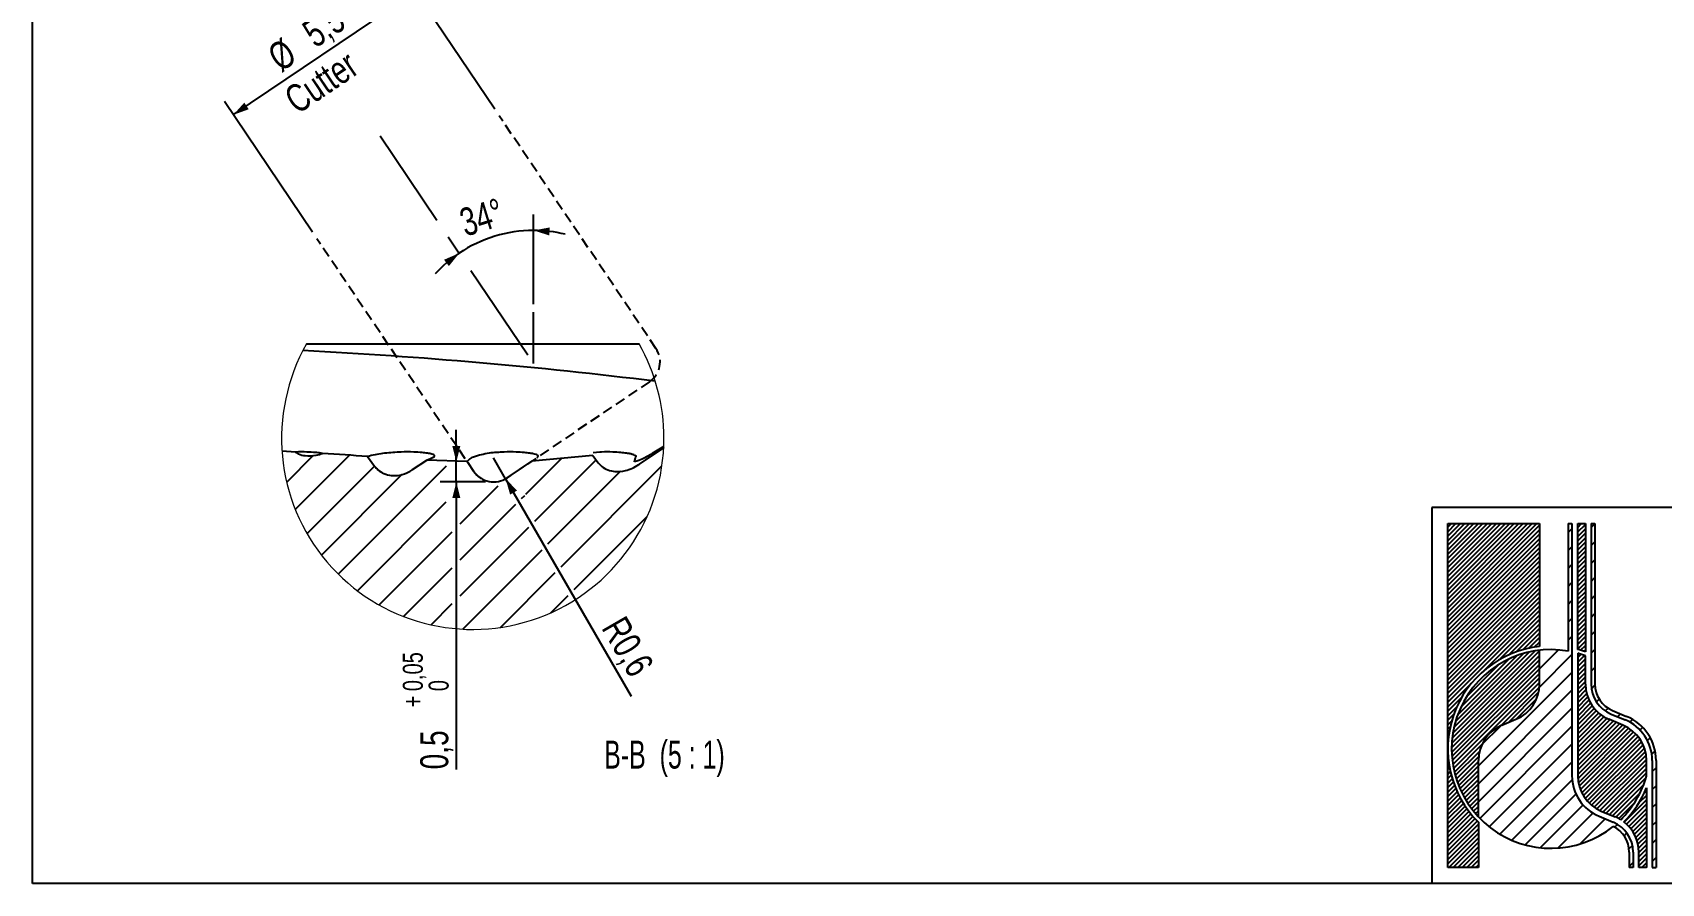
# Model space of a CAD drawing. Header units: millimetres. Extents: x 8 to 3888, y -9869 to 412.
# Drawn here: x 8 to 211.7, y 8 to 114.4 of the extents above; entities that cross this region are included whole.
import ezdxf

# ---------------------------------------------------------------- set-up
doc = ezdxf.new("R2010")
doc.units = ezdxf.units.MM
doc.linetypes.add('CENTERX2', pattern=[20.319999999999997, 12.7, -2.54, 2.54, -2.54])
doc.linetypes.add('HIDDEN', pattern=[1.905, 1.27, -0.635])
for name, color, linetype in [('CENTERLINE', 4, 'CENTERX2'), ('DIMENSIONS', 2, 'Continuous'), ('HATCH', 3, 'Continuous'), ('HIDDEN', 3, 'HIDDEN'), ('TEXT', 2, 'Continuous')]:
    doc.layers.add(name, color=color, linetype=linetype)
doc.layers.add('OUTLINE', color=7, linetype='Continuous', lineweight=25)
doc.styles.add('SLDTEXTSTYLE0', font='TXT', dxfattribs={"width": 0.75})
doc.styles.add('SLDTEXTSTYLE6', font='TXT', dxfattribs={"width": 0.6666666666666666})
doc.dimstyles.new('SLDDIMSTYLE17', dxfattribs={"dimtxt": 3.5, "dimasz": 2, "dimexe": 0, "dimexo": 0.0625, "dimgap": 0.875, "dimtad": 1, "dimlfac": 0.2, "dimrnd": 1e-09, "dimdsep": 46, "dimtxsty": 'SLDTEXTSTYLE0', "dimsah": 1, "dimcen": 0, "dimadec": 0, "dimazin": 2, "dimtfac": 1, "dimtofl": 0, "dimtmove": 0, "dimatfit": 3, "dimfxl": 0, "dimfrac": 2, "dimtolj": 1, "dimtzin": 12, "dimarcsym": 0})
doc.dimstyles.new('SLDDIMSTYLE18', dxfattribs={"dimtxt": 3.5, "dimasz": 2, "dimexe": 0, "dimexo": 0.0625, "dimgap": 0.875, "dimtad": 1, "dimlfac": 0.2, "dimrnd": 1e-09, "dimdsep": 46, "dimtxsty": 'SLDTEXTSTYLE0', "dimsah": 1, "dimcen": 0.09, "dimadec": 0, "dimazin": 2, "dimtol": 1, "dimtp": 0.05, "dimtfac": 1, "dimtmove": 0, "dimatfit": 0, "dimfxl": 0, "dimfrac": 2, "dimtolj": 1, "dimarcsym": 0})
doc.dimstyles.new('SLDDIMSTYLE19', dxfattribs={"dimtxt": 3.5, "dimasz": 2, "dimexe": 0, "dimexo": 0.0625, "dimgap": 0.875, "dimtad": 1, "dimlfac": 0.2, "dimrnd": 1e-09, "dimzin": 12, "dimdsep": 46, "dimtxsty": 'SLDTEXTSTYLE0', "dimsah": 1, "dimcen": 0.09, "dimadec": 0, "dimazin": 3, "dimtfac": 1, "dimtofl": 0, "dimtmove": 0, "dimatfit": 3, "dimfxl": 0, "dimfrac": 2, "dimtolj": 1, "dimtzin": 12, "dimarcsym": 0})
doc.dimstyles.new('SLDDIMSTYLE20', dxfattribs={"dimtxt": 3.5, "dimasz": 2, "dimexe": 0, "dimexo": 0.0625, "dimgap": 0.875, "dimtad": 1, "dimdec": 4, "dimlfac": 0.2, "dimzin": 12, "dimdsep": 46, "dimtxsty": 'SLDTEXTSTYLE0', "dimsah": 1, "dimcen": 0.09, "dimazin": 3, "dimtfac": 1, "dimtofl": 0, "dimtmove": 0, "dimatfit": 3, "dimfxl": 0, "dimfrac": 2, "dimtolj": 1, "dimtzin": 12, "dimarcsym": 0})
pattern_1 = [(45, (0, 0), (-0.2806330037834111, 0.2806330037834111), [])]
pattern_2 = [(45.0000000000001, (0, 0), (-1.122532015133646, 1.122532015133642), [])]

# ---------------------------------------------------------------- blocks, each defined once
blk = doc.blocks.new('SW_HATCH_0')
at = {"layer": 'HATCH', "color": 0}
for p, q in [((0, 0), (3.351069986820221, 3.351069986820221)), ((1.078538596630096, -3.411591053009019), (7.846623659133911, 3.356494009494795)), ((29.92902430258775, -1.501868343724941), (34.40683335065842, 2.975940704345717)), ((31.02349044206652, -4.897539304465917), (38.70218247175217, 2.781152725219727)), ((2.544626593589783, -6.435632705688462), (10.98094135522842, 2.000682055950165)), ((4.344172775745392, -9.126208722591386), (14.45315778255464, 0.9827762842178484)), ((6.450794637203217, -11.50971651077271), (19.9777919821176, 2.017280834141682)), ((27.33737887173385, 0.3966084244796386), (27.33825892210007, 0.3974884748458862)), ((32.66698923301839, -7.744162712572583), (41.79939627647401, 1.388244330883026)), ((34.31049075107187, -10.59079084415772), (46.93361371755601, 2.032339572906508)), ((21.71483628491631, -5.225934162337867), (26.45539849271368, -0.4853719545405144)), ((29.37998619691111, -2.050906449401618), (29.76496963809616, -1.665923008216538)), ((8.856870234012604, -13.59377801418303), (19.9648362849163, -2.485798004602524)), ((21.71483628491627, -9.716063811977094), (28.64793538934281, -2.782957256971488)), ((21.71483628491627, -14.20619346161617), (30.29143963449765, -5.629590112034788)), ((35.95398954202344, -13.43741425226391), (45.09143531322481, -4.29997593164444)), ((11.57128065824509, -15.3694823384285), (20.71483628491628, -6.225934162333399)), ((22.01542258262636, -18.39572936296463), (31.93493842544952, -8.476213520141467)), ((14.62207734584808, -16.80882275104523), (20.71483628491627, -10.71607126255089)), ((26.7224907875061, -18.17877590656279), (33.57843309640884, -11.32284104824065)), ((33.05480629205704, -16.33660495281219), (35.22194146155681, -14.1694697833124)), ((18.06610822677612, -17.85492151975632), (20.71483628491627, -15.20619346161617))]:
    blk.add_line(p, q, dxfattribs=at)
blk = doc.blocks.new('_D_38')
at = {"layer": 'DIMENSIONS'}
for q in [(65.65847399355538, 61.20852480525737), (82.86690753070886, 31.40264360023548)]:
    blk.add_line((67.15847399355536, 58.61044859390409), q, dxfattribs=at)
blk.add_solid([(67.15847399355536, 58.61044859390409), (67.72546129166314, 56.62839778633521), (68.59148669544759, 57.12839778633521)], dxfattribs=at)
at = {"layer": 'DIMENSIONS', "insert": (82.1142116962627, 41.7059883320844), "char_height": 3.5, "attachment_point": 1, "rotation": 300.0000000000009, "style": 'SLDTEXTSTYLE0'}
blk.add_mtext('R0,6', dxfattribs=at)
blk = doc.blocks.new('_D_39')
at = {"layer": 'DIMENSIONS'}
for p, q in [((60.99679364320843, 60.70852480525659), (60.99679364320844, 64.7085248052566)), ((60.99679364320842, 58.20852480525736), (60.99679364320843, 60.70852480525659)), ((64.65847399355532, 58.20852480525735), (58.99679364320841, 58.20852480525737)), ((60.99679364320842, 58.20852480525736), (60.99679364320832, 22.26052214000693))]:
    blk.add_line(p, q, dxfattribs=at)
for points in [[(60.99679364320843, 60.70852480525659), (61.49679364320843, 62.70852480525659), (60.49679364320843, 62.70852480525659)], [(60.99679364320842, 58.20852480525736), (60.49679364320841, 56.20852480525736), (61.49679364320841, 56.20852480525736)]]:
    blk.add_solid(points, dxfattribs=at)
at = {"layer": 'DIMENSIONS', "attachment_point": 1, "rotation": 89.9999999999998, "style": 'SLDTEXTSTYLE0'}
for s, insert, char_height in [('0,05', (54.30190227851678, 32.03968857024187), 2.5), ('0', (57.53454109579732, 32.03968857024186), 2.5), ('+', (54.30190227851678, 30.01885548774474), 2.5), ('0,5', (56.48505672862942, 22.26052214000695), 3.5)]:
    blk.add_mtext(s, dxfattribs=dict(at, insert=insert, char_height=char_height))
blk = doc.blocks.new('_D_40')
at = {"layer": 'DIMENSIONS'}
for p, q in [((65.79512291468455, 104.8190798727005), (54.78180543262981, 121.1469945054349)), ((33.10165799430836, 104.1111145148808), (55.90019123957126, 119.4889193603248)), ((42.99658966942202, 89.44127502725594), (31.98327218736692, 105.7691896599909))]:
    blk.add_line(p, q, dxfattribs=at)
for points in [[(55.90019123957126, 119.4889193603248), (53.96251964272578, 118.7850523396609), (54.5217125461965, 117.9560147671058)], [(33.10165799430836, 104.1111145148808), (35.03932959115384, 104.8149815355447), (34.48013668768312, 105.6440191080998)]]:
    blk.add_solid(points, dxfattribs=at)
at = {"layer": 'DIMENSIONS', "char_height": 3.5, "attachment_point": 1, "rotation": 33.99999999999824, "style": 'SLDTEXTSTYLE0'}
for s, insert in [('5,5', (41.42493728834191, 115.2991466157718)), ('%%c', (37.07881562243134, 112.3031514376492)), ('Cutter', (39.15585302734377, 107.0020821808392))]:
    blk.add_mtext(s, dxfattribs=dict(at, insert=insert))
blk = doc.blocks.new('_D_41')
at = {"layer": 'DIMENSIONS'}
blk.add_line((70.65627757422703, 80.43345639149165), (70.65627757422703, 91.65534874336674), dxfattribs=at)
for start, end in [(90.00000000000006, 123.9999999999995), (76.31105018892764, 90.00000000000006), (123.9999999999995, 137.688949811072)]:
    blk.add_arc((70.65627757422705, 73.0231115254531), 16.63223721791364, start, end, dxfattribs=at)
for points in [[(70.65627757422703, 89.65534874336674), (72.62279758891455, 89.03664119384645), (72.68259878696085, 90.03485150070178)], [(61.35564855312782, 86.81186109475192), (59.46353688495684, 85.99337869715791), (60.0713064447859, 85.1992652530297)]]:
    blk.add_solid(points, dxfattribs=at)
at = {"layer": 'DIMENSIONS', "insert": (61.10871630494212, 92.21420856204979), "char_height": 3.5, "attachment_point": 1, "rotation": 17.0000000000006, "style": 'SLDTEXTSTYLE0'}
blk.add_mtext('34°', dxfattribs=at)

msp = doc.modelspace()

# ---------------------------------------------------------------- hatches: boundary and pattern name
at = {"layer": 'HATCH'}
h = msp.add_hatch(dxfattribs=at)
h.set_pattern_fill('ANSI31', color=256, scale=0.125, style=0)
h.set_pattern_definition(pattern_1)
edge = h.paths.add_edge_path(flags=0)
edge.add_arc((197.8999999999999, 24.81111111111201), 12.89999999999979, 96.3793702084426, 180, ccw=False)
edge.add_line((196.4666666666665, 37.63123418211034), (196.4666666666665, 53.00000000000038))
edge.add_line((196.4666666666665, 53.00000000000038), (184.9999999999998, 53.00000000000038))
edge.add_line((184.9999999999998, 53.00000000000038), (184.9999999999998, 24.81111111111201))
h = msp.add_hatch(dxfattribs=at)
h.set_pattern_fill('LINE', color=256, scale=0.5, angle=45.0000000000001, style=0)
h.set_pattern_definition(pattern_2)
edge = h.paths.add_edge_path(flags=0)
edge.add_line((200.0499999999998, 53.00000000000038), (200.0499999999998, 37.04586100386642))
edge.add_arc((197.8999999999999, 24.81111111111201), 12.42222222222082, 80.03323369975537, 96.62580956482374)
edge.add_line((196.4666666666665, 37.15036394480542), (196.4666666666665, 32.93333333333326))
edge.add_arc((191.6888888888885, 32.93333333333326), 4.777777777777992, 292.61986494804023, 360, ccw=False)
edge.add_line((193.5264957264954, 28.52307692307666), (191.7623931623932, 27.78803418803433))
edge.add_arc((193.6000000000002, 23.37777777777772), 4.77777777777777, 112.6198649480405, 180)
edge.add_line((188.8222222222226, 23.37777777777772), (188.8222222222226, 16.3313967553349))
edge.add_arc((197.8999999999999, 24.81111111111201), 12.42222222222082, 223.049079800242, 308.804006026696)
edge.add_arc((204.1111111111113, 11.91111111111098), 3.583333333333258, -7.958078640513122e-13, 63.95466943930131, ccw=False)
edge.add_line((207.6944444444446, 11.91111111111098), (207.6944444444446, 10.00000000000023))
edge.add_line((207.6944444444446, 10.00000000000023), (208.1722222222219, 10.00000000000023))
edge.add_line((208.1722222222219, 10.00000000000023), (208.1722222222219, 11.91111111111098))
edge.add_arc((204.1111111111113, 11.91111111111098), 4.061111111110831, 0, 67.38013505196817)
edge.add_line((205.6730769230765, 15.6598290598291), (203.9089743589739, 16.39487179487187))
edge.add_arc((206.022222222222, 21.46666666666652), 5.494444444444417, 179.9999999999946, 247.3801350519557, ccw=False)
edge.add_line((200.5277777777776, 21.46666666666697), (200.5277777777776, 53.00000000000038))
edge.add_line((200.5277777777776, 53.00000000000038), (200.0499999999998, 53.00000000000038))
h = msp.add_hatch(dxfattribs=at)
h.set_pattern_fill('ANSI31', color=256, scale=0.125, style=0)
h.set_pattern_definition(pattern_1)
edge = h.paths.add_edge_path(flags=0)
edge.add_arc((197.8999999999999, 24.81111111111201), 12.89999999999925, 70.52877936550652, 74.97388624088018, ccw=False)
edge.add_line((202.2000000000001, 36.97334774751981), (202.2000000000001, 53.00000000000038))
edge.add_line((202.2000000000001, 53.00000000000038), (201.2444444444441, 53.00000000000038))
edge.add_line((201.2444444444441, 53.00000000000038), (201.2444444444441, 37.27003126327632))
h = msp.add_hatch(dxfattribs=at)
h.set_pattern_fill('LINE', color=256, scale=0.5, angle=45.0000000000001, style=0)
h.set_pattern_definition(pattern_2)
edge = h.paths.add_edge_path(flags=0)
edge.add_line((211.0388888888883, 10.00000000000023), (211.0388888888883, 23.37777777777772))
edge.add_arc((205.066666666666, 23.37777777777772), 5.972222222222335, 0, 67.38013505196155)
edge.add_line((207.3636752136744, 28.89059829059849), (205.5995726495722, 29.62564102564125))
edge.add_arc((206.9777777777772, 32.93333333333326), 3.583333333332913, 180, 247.3801350519601, ccw=False)
edge.add_line((203.3944444444444, 32.93333333333326), (203.3944444444444, 53.00000000000038))
edge.add_line((203.3944444444444, 53.00000000000038), (202.9166666666661, 53.00000000000038))
edge.add_line((202.9166666666661, 53.00000000000038), (202.9166666666661, 32.93333333333326))
edge.add_arc((206.9777777777772, 32.93333333333326), 4.061111111111019, 180, 247.3801350519551)
edge.add_line((205.4158119658111, 29.18461538461558), (207.1799145299137, 28.44957264957281))
edge.add_arc((205.066666666666, 23.37777777777772), 5.494444444444536, -7.958078640513122e-13, 67.38013505196102, ccw=False)
edge.add_line((210.5611111111105, 23.37777777777772), (210.5611111111105, 10.00000000000023))
edge.add_line((210.5611111111105, 10.00000000000023), (211.0388888888883, 10.00000000000023))
h = msp.add_hatch(dxfattribs=at)
h.set_pattern_fill('ANSI31', color=256, scale=0.125, style=0)
h.set_pattern_definition(pattern_1)
edge = h.paths.add_edge_path(flags=0)
edge.add_line((196.4666666666665, 32.93333333333326), (196.4666666666665, 37.15036394480542))
edge.add_arc((197.8999999999999, 24.81111111111201), 12.42222222222082, 96.62580956482374, 223.049079800242)
edge.add_line((188.8222222222226, 16.3313967553349), (188.8222222222226, 23.37777777777772))
edge.add_arc((193.6000000000002, 23.37777777777772), 4.77777777777777, 112.61986494803969, 180, ccw=False)
edge.add_line((191.7623931623932, 27.78803418803433), (193.5264957264954, 28.52307692307666))
edge.add_arc((191.6888888888885, 32.93333333333326), 4.777777777777992, 292.619864948041, 360.0000000000008)
h = msp.add_hatch(dxfattribs=at)
h.set_pattern_fill('ANSI31', color=256, scale=0.125, style=0)
h.set_pattern_definition(pattern_1)
edge = h.paths.add_edge_path(flags=0)
edge.add_line((202.2000000000001, 32.93333333333326), (202.2000000000001, 36.46536376575504))
edge.add_arc((197.8999999999999, 24.81111111111201), 12.42222222222142, 69.74775325781039, 74.38150172435162)
edge.add_line((201.2444444444441, 36.77465140219116), (201.2444444444441, 21.46666666666697))
edge.add_arc((206.022222222222, 21.46666666666652), 4.777777777777787, 179.9999999999947, 247.3801350519586)
edge.add_line((204.1846153846151, 17.05641025641036), (205.9487179487182, 16.32136752136758))
edge.add_arc((204.1111111111113, 11.91111111111098), 4.777777777778035, 58.20753195096859, 67.38013505195858, ccw=False)
edge.add_arc((197.8999999999999, 24.81111111111201), 12.42222222222245, 314.6385798455304, 344.0576313943708)
edge.add_line((209.8444444444444, 21.39909530636341), (209.8444444444444, 23.37777777777772))
edge.add_arc((205.066666666666, 23.37777777777772), 4.777777777778299, 0, 67.38013505195484)
edge.add_line((206.9042735042734, 27.78803418803434), (205.1401709401707, 28.52307692307667))
edge.add_arc((206.9777777777772, 32.93333333333326), 4.777777777777462, 180, 247.3801350519645, ccw=False)
h = msp.add_hatch(dxfattribs=at)
h.set_pattern_fill('ANSI31', color=256, scale=0.125, style=0)
h.set_pattern_definition(pattern_1)
edge = h.paths.add_edge_path(flags=0)
edge.add_arc((197.8999999999999, 24.81111111111201), 12.89999999999979, 180, 225.2750868450694, ccw=False)
edge.add_line((184.9999999999998, 24.81111111111201), (184.9999999999998, 10.00000000000023))
edge.add_line((184.9999999999998, 10.00000000000023), (188.8222222222226, 10.00000000000023))
edge.add_line((188.8222222222226, 10.00000000000023), (188.8222222222226, 15.64574419989162))
h = msp.add_hatch(dxfattribs=at)
h.set_pattern_fill('ANSI31', color=256, scale=0.125, style=0)
h.set_pattern_definition(pattern_1)
edge = h.paths.add_edge_path(flags=0)
edge.add_arc((197.8999999999999, 24.81111111111201), 12.90000000000028, 315.0375474160753, 337.8083934337228, ccw=False)
edge.add_arc((204.1111111111113, 11.91111111111098), 4.777777777777471, -7.958078640513122e-13, 52.37874481333131, ccw=False)
edge.add_line((208.8888888888884, 11.91111111111098), (208.8888888888884, 10.00000000000023))
edge.add_line((208.8888888888884, 10.00000000000023), (209.8444444444444, 10.00000000000023))
edge.add_line((209.8444444444444, 10.00000000000023), (209.8444444444444, 19.93871468701114))

# ---------------------------------------------------------------- linework, layer by layer
at = {"color": 7, "linetype": 'Continuous', "lineweight": 18}
for centre, radius, start, end in [((63.05540812572098, 63.67262689636059), 23.91023423728237, 150.4435583809122, 359.9999863860962), ((63.05539630392211, 63.672618923664), 23.91024605908068, 5.49096055050234e-06, 29.55644751767223)]:
    msp.add_arc(centre, radius, start, end, dxfattribs=at)
at = {"layer": 'CENTERLINE'}
for p, q in [((51.46076674061513, 101.4816266580195), (70.65627757421979, 73.02311152545319)), ((70.65627757421979, 73.02311152545319), (70.65627757421983, 79.43345639149169))]:
    msp.add_line(p, q, dxfattribs=at)
at = {"layer": 'HIDDEN'}
for p, q in [((85.96989452114694, 74.90875094029059), (66.3543158181481, 103.9900423001455)), ((63.17136127588304, 59.53094609484519), (43.55578257288555, 88.61223745470099)), ((85.16036051389398, 70.74405951221327), (67.33605270396038, 58.7214120875923))]:
    msp.add_line(p, q, dxfattribs=at)
for centre, radius, start, end in [((83.48278180348173, 73.23117222987841), 3.000000000000037, 304.0000000000008, 33.99999999999807), ((65.65847399354816, 61.20852480525746), 3.00000000000002, 214.0000000000013, 304.0000000000001)]:
    msp.add_arc(centre, radius, start, end, dxfattribs=at)
at = {"layer": 'OUTLINE'}
for p, q in [((8.000000000000007, 8.000000000000007), (8.000000000000007, 412)), ((42.256608098915, 75.46708401513652), (83.85420539992131, 75.46708401513652)), ((40.90104946511068, 61.95120182109432), (39.20123675482549, 62.03619804454404)), ((49.89906349795142, 61.39590259862499), (50.77719637768545, 60.17201062512952)), ((57.293548673561, 60.92462357354717), (58.0235565604476, 61.24924537015514)), ((78.07569900172032, 61.52990874124126), (70.44395008700171, 60.8177226431425)), ((78.07569900172032, 61.52990874124126), (78.7566150130538, 60.60066487861232)), ((78.9457554520873, 61.93268712831096), (78.09388586895743, 61.84439029765682)), ((83.27794024365224, 60.70851948333339), (83.41995576041022, 61.24924537015514)), ((83.41995576041022, 61.24924537015514), (83.44986239092626, 61.28541048837261)), ((83.92018774168768, 60.44581201148586), (86.93528869765082, 62.46838387322978)), ((55.53121069090643, 59.74241014791089), (57.293548673561, 60.92462357354717)), ((62.35372224467077, 60.7431423313673), (57.293548673561, 60.92462357354717)), ((62.35372224467077, 60.7431423313673), (63.17135640995779, 59.53094776940898)), ((67.33605960028447, 58.72141238523082), (70.44395008700171, 60.8177226431425)), ((83.28381875174321, 60.70851948333339), (83.27794024365224, 60.70851948333339)), ((586, 55.00000000000016), (183, 55.00000000000016)), ((183, 55.00000000000016), (183, 8.000000000000007)), ((185.0000000000014, 53.00000000000207), (196.4666666666665, 53.00000000000038)), ((185.0000000000014, 10.00000000000192), (185.0000000000014, 53.00000000000207)), ((196.4666666666665, 53.00000000000038), (196.4666666666665, 37.63123418211034)), ((200.0499999999997, 52.99999999999772), (200.527777777777, 52.99999999999772)), ((200.0499999999997, 52.99999999999772), (200.0499999999998, 37.04586100386642)), ((200.527777777777, 52.99999999999772), (200.5277777777776, 21.46666666666697)), ((201.2444444444441, 53.00000000000038), (202.2000000000001, 53.00000000000038)), ((201.2444444444441, 37.27003126327632), (201.2444444444441, 53.00000000000038)), ((202.2000000000001, 53.00000000000038), (202.2000000000001, 36.97334774751981)), ((202.9166666666661, 53.00000000000038), (203.3944444444444, 53.00000000000038)), ((202.9166666666661, 53.00000000000038), (202.9166666666661, 32.93333333333326)), ((203.3944444444444, 53.00000000000038), (203.3944444444444, 32.93333333333326)), ((196.4666666666666, 32.93333333333104), (196.4666666666666, 37.1503639448032)), ((201.2444444444441, 36.77465140219116), (201.2444444444441, 21.46666666666697)), ((202.2000000000001, 32.93333333333326), (202.2000000000001, 36.46536376575504)), ((191.7623931623932, 27.78803418803433), (193.5264957264954, 28.52307692307665)), ((206.9042735042734, 27.78803418803433), (205.1401709401707, 28.52307692307665)), ((205.4158119658111, 29.18461538461559), (207.1799145299137, 28.44957264957282)), ((205.5995726495722, 29.62564102564125), (207.3636752136744, 28.89059829059848)), ((188.8222222222226, 16.3313967553349), (188.8222222222226, 23.37777777777772)), ((209.8444444444444, 21.39909530636341), (209.8444444444444, 23.37777777777772)), ((210.5611111111105, 23.37777777777772), (210.5611111111105, 10.00000000000023)), ((211.0388888888883, 23.37777777777772), (211.0388888888883, 10.00000000000023)), ((209.8444444444444, 19.93871468701114), (209.8444444444443, 9.999999999997803)), ((203.9089743589758, 16.39487179487036), (205.6730769230784, 15.65982905982759)), ((204.1846153846178, 17.05641025640913), (205.9487179487203, 16.32136752136642)), ((188.8222222222226, 15.64574419989162), (188.8222222222226, 10.00000000000023)), ((207.6944444444466, 11.91111111110882), (207.6944444444466, 9.999999999998064)), ((208.1722222222242, 11.91111111110882), (208.1722222222242, 9.999999999998064)), ((208.888888888891, 9.999999999998066), (208.888888888891, 11.91111111110882)), ((188.8222222222226, 10.00000000000023), (185.0000000000014, 10.00000000000192)), ((208.1722222222242, 9.999999999998064), (207.6944444444466, 9.999999999998064)), ((209.8444444444443, 9.999999999997803), (208.888888888891, 9.999999999998066)), ((210.5611111111105, 10.00000000000023), (211.0388888888883, 10.00000000000023)), ((586, 8.000000000000007), (8.000000000000007, 8.000000000000007))]:
    msp.add_line(p, q, dxfattribs=at)
at = {"layer": 'OUTLINE', "flags": 128}
for points in [[(58.0235565604476, 61.24924537015514), (58.03316035883704, 61.25377532315808), (58.04274925606527, 61.2582903749998), (58.05234560387412, 61.26282032800273), (58.06194940226354, 61.26733537984448), (58.07153829949178, 61.2718578822668), (58.08112719672003, 61.27638038468913), (58.09072354452886, 61.28089543653088), (58.10030499117651, 61.28541048837261)], [(71.08371654169835, 61.24924537015514), (71.09042951481618, 61.25377532315808), (71.09713503735341, 61.2582903749998), (71.10384055989064, 61.26282032800273), (71.11053863184728, 61.26733537984448), (71.11724415438451, 61.2718578822668), (71.12394967692174, 61.27638038468913), (71.13064774887839, 61.28089543653088), (71.13734582083501, 61.28541048837261)]]:
    msp.add_lwpolyline(points, dxfattribs=at)
at = {"layer": 'OUTLINE'}
for centre, radius, start, end in [((10.34885465081469, -540.8640357162374), 616.301153336143, 82.96025008511617, 87.07427836010613), ((5.022919562062238, -592.604231304122), 655.5379800379143, 86.07463467031108, 86.56835593601603), ((65.65847197012604, 61.20852021811082), 2.999997310840552, 213.9998903907306, 304.0001543074944), ((197.8999999999999, 24.81111111111201), 12.90000000000003, 96.37937020844342, 225.2750868450703), ((197.8999999999999, 24.81111111111201), 12.4222222222215, 80.03323369975537, 308.804006026696), ((197.8999999999999, 24.81111111111201), 12.8999999999993, 70.52877936550735, 74.97388624088094), ((197.8999999999999, 24.81111111111201), 12.42222222222159, 69.74775325781039, 74.38150172435162), ((191.6888888888885, 32.93333333333326), 4.777777777778084, 292.619864948041, 359.9999999999742), ((206.9777777777772, 32.93333333333326), 4.777777777777819, 180, 247.3801350519653), ((206.9777777777772, 32.93333333333326), 4.061111111111046, 180, 247.3801350519551), ((206.9777777777772, 32.93333333333326), 3.583333333332998, 180, 247.3801350519609), ((205.066666666666, 23.37777777777772), 5.972222222222405, 0, 67.38013505196152), ((193.6000000000002, 23.37777777777772), 4.777777777777994, 112.6198649480405, 180), ((205.066666666666, 23.37777777777772), 4.777777777778425, 0, 67.38013505195477), ((205.066666666666, 23.37777777777772), 5.4944444444446, 0, 67.38013505196184), ((206.022222222222, 21.46666666666652), 5.494444444445012, 179.9999999999954, 247.3801350519811), ((206.022222222222, 21.46666666666652), 4.77777777777797, 179.9999999999947, 247.3801350519938), ((197.8999999999999, 24.81111111111201), 12.42222222222249, 314.6385798455306, 344.0576313943708), ((197.8999999999999, 24.81111111111201), 12.90000000000048, 315.0375474160778, 337.8083934337236), ((204.1111111111134, 11.91111111110964), 4.777777777778155, 58.20753195099907, 67.3801350519603), ((204.1111111111134, 11.91111111110964), 4.061111111110837, 359.9999999999893, 67.38013505196913), ((204.1111111111134, 11.91111111110964), 3.583333333333552, 359.9999999999877, 63.95466943934127), ((204.1111111111134, 11.91111111110964), 4.777777777777651, 359.999999999991, 52.37874481336162)]:
    msp.add_arc(centre, radius, start, end, dxfattribs=at)
for points, knots in [([(44.26190951483526, 61.75831374002057), (44.18845362874215, 61.77284871192493), (43.89725142966714, 61.83046990482271), (43.24860419977328, 61.90443503069191), (42.20078332230991, 61.96842181359406), (41.37325910815519, 61.95745806075947), (40.90104946511068, 61.95120182109432)], [0, 0, 0, 0, 0.06660440740452238, 0.2640407860535617, 0.5800400377795129, 1, 1, 1, 1]), ([(40.90104946511068, 61.95120182109432), (41.02363565046888, 61.86878744287753), (41.38297344721996, 61.62720556313722), (42.26777970933303, 61.42056658469345), (43.29329457548938, 61.48873153676856), (43.9969916235567, 61.68458253279807), (44.26190951483529, 61.75831374002057)], [0, 0, 0, 0, 0.1266746018208106, 0.3713222023313443, 0.7633242928765135, 0.9999999999999999, 0.9999999999999999, 0.9999999999999999, 0.9999999999999999]), ([(53.84217897074499, 61.93268712831096), (53.15164416764758, 61.89404111227221), (51.82281330169919, 61.81967263912949), (50.52328449135319, 61.53340808667875), (49.89906349795142, 61.39590259862499)], [0, 0, 0, 0, 0.5196559026378297, 1, 1, 1, 1]), ([(58.10030499117651, 61.28541048837261), (58.17956592664959, 61.31540834854174), (58.29977812247696, 61.36090501874281), (58.28256791287662, 61.56881065106538), (58.05824611274834, 61.64620580520791), (57.78170558032699, 61.73728616201763), (57.31144122229115, 61.8199506468335), (56.60414262644039, 61.90544544615534), (55.49762509924053, 61.96803372545531), (54.53498834935746, 61.96537339172833), (53.92724404640182, 61.93670043926831), (53.842178970745, 61.93268712831099)], [0, 0, 0, 0, 0.0459243946548239, 0.06965186936727741, 0.1088719592775947, 0.1764292000593255, 0.2591983280128504, 0.4014255533718232, 0.6215619055725642, 0.9470305768769395, 1, 1, 1, 1]), ([(62.91965344565191, 61.24924537015514), (62.83757458898097, 61.20646327651377), (62.60854077707116, 61.08708361668928), (62.45331789564436, 60.8775715500181), (62.35372224467077, 60.7431423313673)], [0, 0, 0, 0, 0.3583700414649028, 1, 1, 1, 1]), ([(66.73209318535604, 61.93268712831096), (66.10186627997467, 61.89984105103218), (64.80275976179544, 61.83213440010192), (63.55968408599687, 61.44735783777769), (62.91965344565191, 61.24924537015514)], [0, 0, 0, 0, 0.4851233494422449, 1, 1, 1, 1]), ([(71.13734582083501, 61.28541048837261), (71.18878257933672, 61.32581652878563), (71.2822855731651, 61.39926761430151), (71.14754190278494, 61.56914623159643), (70.92282829234041, 61.64145268985072), (70.59548927519154, 61.73577872793429), (70.10914833157233, 61.81844932667989), (69.39150450319771, 61.90423853412437), (68.31370903479741, 61.96725342314168), (67.38711524612165, 61.96596443852634), (66.81113727992393, 61.93670283253404), (66.73209318535604, 61.93268712831096)], [0, 0, 0, 0, 0.03432914537122755, 0.06240435753110055, 0.1104425854304442, 0.185933817292908, 0.2739396920919568, 0.4199214685155153, 0.6385162405860767, 0.9503919279195973, 1, 1, 1, 1]), ([(83.44986239092626, 61.28541048837261), (83.46685378736775, 61.33079237403589), (83.50654335149973, 61.4367982145605), (83.30451590066232, 61.55345958884625), (83.05977329816159, 61.64430456299197), (82.69379119875913, 61.73189742317769), (82.19204006611916, 61.81819157462223), (81.47440499098973, 61.90241811251461), (80.43577820651521, 61.96660919589308), (79.55580755440947, 61.96664428230239), (79.0179188519522, 61.93670393879717), (78.9457554520873, 61.93268712831096)], [0, 0, 0, 0, 0.02744907528068863, 0.0641172629613015, 0.1210951923685682, 0.2039801781425324, 0.2964243008270441, 0.4447330676860701, 0.659497788742101, 0.9543180641020363, 1, 1, 1, 1]), ([(86.94264242069998, 62.62410100770549), (86.39709770860271, 62.30034190013416), (85.38030112760879, 61.69691353515444), (84.18829547454304, 60.97301849937596), (83.47196148387197, 60.76353866322956), (83.28381875174321, 60.70851948333339)], [0, 0, 0, 0, 0.4605084261608285, 0.8583043385007479, 1, 1, 1, 1]), ([(50.77719637768545, 60.17201062512952), (50.90745211628532, 60.01461646772128), (51.22851327595007, 59.62666311345745), (51.9465634947294, 59.19532046250895), (52.89582875118616, 58.95695208296426), (53.98096253035762, 59.0207741943171), (54.8798289658597, 59.33639800060145), (55.37694927825708, 59.64625760787415), (55.53121069090643, 59.74241014791089)], [0, 0, 0, 0, 0.1159225051434374, 0.2857318559063119, 0.4661244606631154, 0.6664504169472653, 0.896496223173489, 1, 1, 1, 1]), ([(78.7566150130538, 60.60066487861232), (78.8961869952803, 60.43830991257349), (79.22463065519487, 60.05625286644971), (79.9508706914182, 59.66115837414261), (80.97278026418829, 59.44104545686814), (82.33912454857787, 59.5911988190049), (83.34316764769508, 60.06389529885879), (83.88260356230464, 60.42093588258465), (83.92018774168768, 60.44581201148588)], [0, 0, 0, 0, 0.1124178676697375, 0.2645440389126015, 0.4257405891016415, 0.6584552508197421, 0.9762035141285919, 1, 1, 1, 1])]:
    msp.add_open_spline(points, degree=3, knots=knots, dxfattribs=at)

# ---------------------------------------------------------------- block references
at = {"layer": 'HATCH'}
msp.add_blockref('SW_HATCH_0', (39.78195735829153, 58.19124397111491), dxfattribs=at)

# ---------------------------------------------------------------- texts
at = {"layer": 'TEXT', "insert": (87.02874393568855, 25.86269484341142), "char_height": 3.5, "attachment_point": 2, "style": 'SLDTEXTSTYLE6'}
msp.add_mtext('B-B  (5 : 1)', dxfattribs=at)

# ---------------------------------------------------------------- dimensions: what is measured, and where the dimension line sits
at = {"layer": 'DIMENSIONS'}
dim = msp.add_linear_dim(base=(58.97602032086667, 114.9288152185795), p1=(43.55578257289274, 88.61223745470087), p2=(66.35431581815529, 103.9900423001454), angle=33.99999999999827, text='%%c<>', dimstyle='SLDDIMSTYLE19', dxfattribs=at)
dim.commit()
dim.dimension.update_dxf_attribs({"geometry": '_D_40', "text_midpoint": (47.5767536982359, 107.239912795858), "dimtype": 160})
dim = msp.add_angular_dim_2l(base=(65.79348202547276, 88.92859907924934), line1=((70.65627757422705, 73.02311152545313), (70.65627757422702, 79.43345639149163)), line2=((60.90119334224472, 87.48561865234441), (70.65627753612819, 73.02311158193694)), dimstyle='SLDDIMSTYLE20', dxfattribs=at)
dim.commit()
dim.dimension.update_dxf_attribs({"geometry": '_D_41', "text_midpoint": (65.79348202547322, 88.92859907924736), "dimtype": 162})
dim = msp.add_linear_dim(base=(60.99679364320787, 60.7085248052566), p1=(65.65847399355532, 58.20852480525735), p2=(70.28207132237233, 60.70852480525657), angle=90.0000000000002, dimstyle='SLDDIMSTYLE18', dxfattribs=at)
dim.commit()
dim.dimension.update_dxf_attribs({"geometry": '_D_39', "text_midpoint": (60.99679364320775, 30.38274463806592), "dimtype": 160})
dim = msp.add_radius_dim(center=(65.65847399355538, 61.20852480525737), mpoint=(67.15847399355536, 58.61044859390409), dimstyle='SLDDIMSTYLE17', dxfattribs=at)
dim.commit()
dim.dimension.update_dxf_attribs({"geometry": '_D_38', "text_midpoint": (80.60621732935489, 35.31830120966172), "dimtype": 164})

doc.saveas('drawing.dxf')
